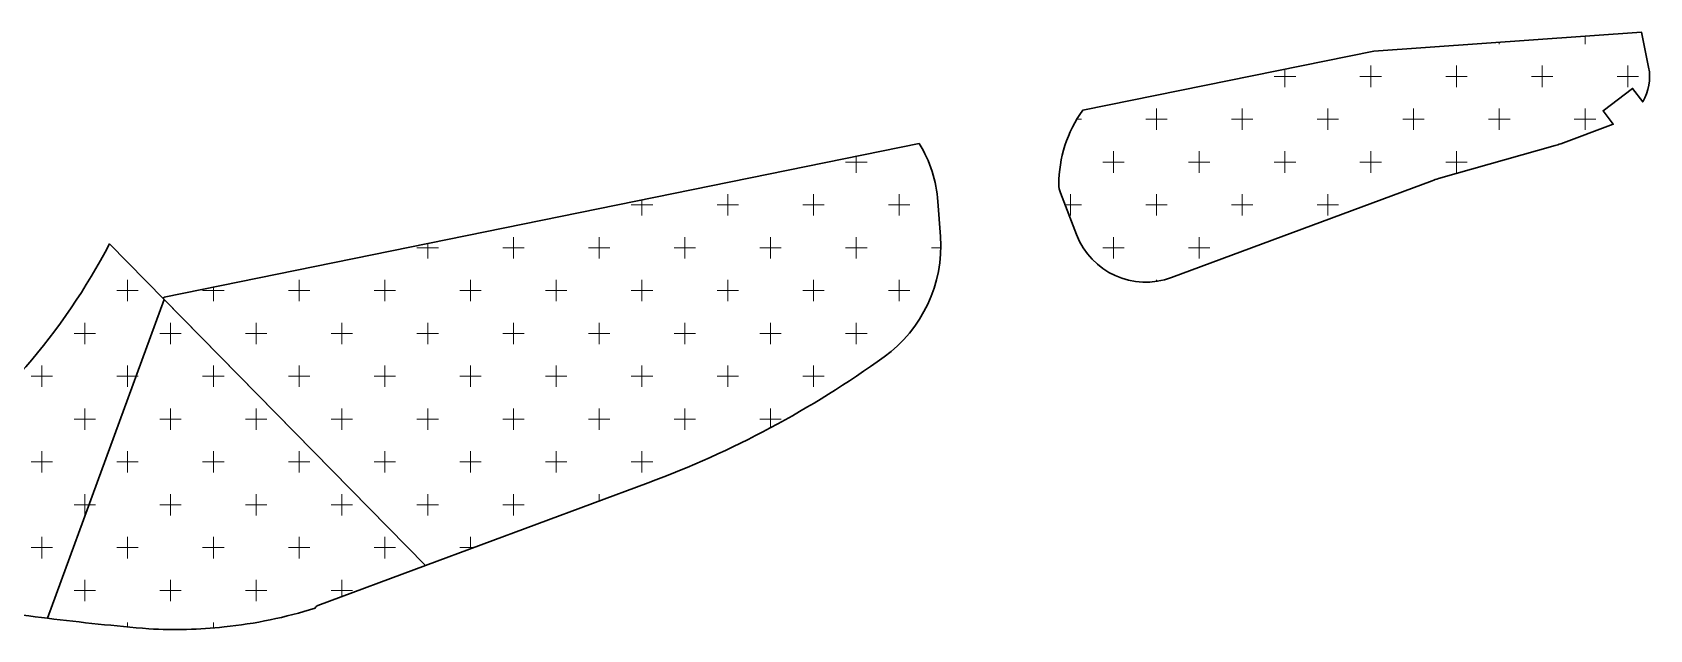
# Model space of a CAD drawing. Extents: x 833959 to 834488, y 817758 to 818392.
# Drawn here: x 834392.6 to 834488.4, y 817882.8 to 817918.2 of the extents above; entities that cross this region are included whole.
import ezdxf

# ---------------------------------------------------------------- set-up
doc = ezdxf.new("R2010")
doc.units = 0
for name, color, linetype, lineweight, plot in [('000-helpline 23a', 30, 'Continuous', 30, False), ('000-helpline 24a', 30, 'Continuous', 30, False), ('000-helpline 24b', 30, 'Continuous', 30, False)]:
    doc.layers.add(name, color=color, linetype=linetype, lineweight=lineweight, plot=plot)
for name, color, linetype, lineweight in [('010-grass2-h 23a', 4, 'Continuous', 15), ('010-grass2-h 24a', 4, 'Continuous', 15), ('010-grass2-h 24b', 4, 'Continuous', 15)]:
    doc.layers.add(name, color=color, linetype=linetype, lineweight=lineweight)
pattern_1 = [(0, (0, -1.629814505577087e-09), (2.54, 2.54), [1.27, -3.81]), (90, (0.6350000000093132, -0.6350000016391277), (-2.54, 2.54), [1.27, -3.81])]

msp = doc.modelspace()

# ---------------------------------------------------------------- hatches: boundary and pattern name
at = {"layer": '010-grass2-h 23a'}
h = msp.add_hatch(dxfattribs=at)
h.set_pattern_fill('CROSS', color=256, scale=0.4)
h.set_pattern_definition(pattern_1)
edge = h.paths.add_edge_path()
edge.add_arc((834412.2540601507, 818034.3296998717), 152.053962759109, 260.6859561200858, 262.9210497186081)
edge.add_line((834393.5154013518, 817883.4348018229), (834400.4218407415, 817902.3311621917))
edge.add_line((834400.4218407415, 817902.3311621917), (834397.1848703449, 817905.6272579903))
edge.add_arc((834363.0062158359, 817923.5654736644), 38.60000007277616, 306.0547773312193, 332.30785793329716, ccw=False)
edge.add_arc((834388.3730849884, 817888.7210773453), 4.499999990380497, 126.0547828447973, 260.6859539307286)
at = {"layer": '010-grass2-h 24a'}
h = msp.add_hatch(dxfattribs=at)
h.set_pattern_fill('CROSS', color=256, scale=0.4)
h.set_pattern_definition(pattern_1)
edge = h.paths.add_edge_path()
edge.add_arc((834401.0708234463, 817910.6076893763), 27.84108345792065, 266.8114003111181, 276.0020877903396)
edge.add_arc((834401.0708234442, 817910.6076893953), 27.84108347700867, 276.002087790545, 287.3354402327971)
edge.add_arc((834409.6398720981, 817883.9076723089), 0.2999999995159955, 110.39402872091631, 155.6761388423802, ccw=False)
edge.add_line((834409.5353297893, 817884.188867802), (834415.910914566, 817886.5591702135))
edge.add_line((834415.910914566, 817886.5591702135), (834400.4218407415, 817902.3311621912))
edge.add_line((834400.4218407415, 817902.3311621912), (834393.5154013518, 817883.4348018229))
edge.add_arc((834412.254060134, 818034.3296997274), 152.0539626137878, 262.9210497181733, 265.1968655326528)
at = {"layer": '010-grass2-h 24b'}
h = msp.add_hatch(dxfattribs=at)
h.set_pattern_fill('CROSS', color=256, scale=0.4)
h.set_pattern_definition([(0, (0, 0), (2.54, 2.54), [1.27, -3.81]), (90, (0.635, -0.635), (-2.54, 2.54), [1.27, -3.81])])
edge = h.paths.add_edge_path()
edge.add_arc((834485.562613043, 817915.5276056643), 2.882397002881665, -30.883880937461925, 11.499338050107099, ccw=False)
edge.add_line((834488.0363130918, 817914.0480717678), (834487.431657774, 817914.8449980232))
edge.add_line((834487.431657774, 817914.8449980232), (834485.6882582557, 817913.5222209384))
edge.add_line((834485.6882582557, 817913.5222209384), (834486.2927022026, 817912.7255732656))
edge.add_line((834486.2927022026, 817912.7255732656), (834483.1760519367, 817911.5668711388))
edge.add_arc((834481.6427647242, 817915.6910717364), 4.400000027901274, 285.84066610860435, 290.3940287783785, ccw=False)
edge.add_line((834482.8438024591, 817911.4581639173), (834475.9324747582, 817909.4971560906))
edge.add_arc((834477.2972903668, 817904.6870335678), 5.000000032942038, 105.8406661141025, 110.3940287830743)
edge.add_line((834475.5549185337, 817909.373625157), (834460.122693403, 817903.6362627469))
edge.add_arc((834458.5894061987, 817907.7604633176), 4.399999999855224, 201.0855234434324, 290.3940288009436, ccw=False)
edge.add_line((834454.484010561, 817906.1775145953), (834453.531269304, 817908.6484599549))
edge.add_arc((834454.8375315573, 817909.1521254582), 1.400000004894805, 180.0752390526263, 201.0855234008636, ccw=False)
edge.add_arc((834460.9375262932, 817909.1601357843), 7.500000000255151, 144.1707310822442, 180.0752390243004, ccw=False)
edge.add_line((834454.8567895881, 817913.5504251969), (834472.1093979613, 817917.0630978573))
edge.add_line((834472.1093979613, 817917.0630978573), (834487.9658380462, 817918.1715266315))
edge.add_line((834487.9658380462, 817918.1715266315), (834488.3871517136, 817916.1022305685))
h = msp.add_hatch(dxfattribs=at)
h.set_pattern_fill('CROSS', color=256, scale=0.4)
h.set_pattern_definition([(0, (0, -1.164153218269348e-10), (2.54, 2.54), [1.27, -3.81]), (90, (0.6350000000093132, -0.6350000001257285), (-2.54, 2.54), [1.27, -3.81])])
edge = h.paths.add_edge_path()
edge.add_line((834415.910914566, 817886.5591702135), (834429.0978377139, 817891.4617786538))
edge.add_arc((834408.5378501994, 817946.7635590391), 59.00000000324126, 290.3940288009585, 305.8355738057234)
edge.add_arc((834438.3378220006, 817905.4989049021), 8.099999999326633, 305.8355738064458, 363.9987000034391)
edge.add_line((834446.418103625, 817906.0637490043), (834446.273311492, 817908.1350483395))
edge.add_arc((834438.7915692474, 817907.6120445422), 7.499999999186034, 3.998699995922951, 31.90455762294227)
edge.add_line((834445.158541622, 817911.5758385289), (834400.4254596516, 817902.4680751895))
edge.add_line((834400.4254596516, 817902.4680751895), (834400.3551723363, 817902.3990486875))
edge.add_line((834400.3551723363, 817902.3990486875), (834415.910914566, 817886.5591702135))

# ---------------------------------------------------------------- linework, layer by layer
at = {"layer": '000-helpline 23a'}
msp.add_lwpolyline([(834387.6447791416, 817884.2804050418, 0.009752744792602148), (834393.5154013518, 817883.4348018229), (834400.4218407415, 817902.3311621917), (834397.1848703449, 817905.6272579903, -0.115054356874417), (834385.7245716639, 817892.3591231233, 0.6658533153957569)], format="xyb", close=True, dxfattribs=at)
at = {"layer": '000-helpline 24a', "color": 6}
msp.add_lwpolyline([(834399.5222232831, 817882.8097080531, 0.04012344994792668), (834403.9820180525, 817882.9192283488, 0.04949142769400967), (834409.3665025525, 817884.0312404733, -0.2001923224853079), (834409.5353297893, 817884.188867802), (834415.910914566, 817886.5591702135), (834400.4218407415, 817902.3311621912), (834393.5154013518, 817883.4348018229, 0.009930446189810916)], format="xyb", close=True, dxfattribs=at)
at = {"layer": '000-helpline 24b', "color": 4}
for points in [[(834488.3871517136, 817916.1022305685, -0.187069128839491), (834488.0363130918, 817914.0480717678), (834487.431657774, 817914.8449980232), (834485.6882582557, 817913.5222209384), (834486.2927022026, 817912.7255732656), (834483.1760519367, 817911.5668711388, -0.01987040720158977), (834482.8438024591, 817911.4581639173), (834475.9324747582, 817909.4971560906, 0.01987040719852686), (834475.5549185337, 817909.373625157), (834460.122693403, 817903.6362627469, -0.4106830772111556), (834454.484010561, 817906.1775145953), (834453.531269304, 817908.6484599549, -0.09193234467024626), (834453.4375327595, 817909.1502870219, -0.1579573535344578), (834454.8567895881, 817913.5504251969), (834472.1093979613, 817917.0630978573), (834487.9658380462, 817918.1715266315)], [(834415.910914566, 817886.5591702135), (834429.0978377139, 817891.4617786538, 0.06747858968607175), (834443.0800571982, 817898.9322310622, 0.2593771021052674), (834446.418103625, 817906.0637490043), (834446.273311492, 817908.1350483395, 0.1223676154728829), (834445.158541622, 817911.5758385289), (834400.4254596516, 817902.4680751895), (834400.3551723363, 817902.3990486875)]]:
    msp.add_lwpolyline(points, format="xyb", close=True, dxfattribs=at)

doc.saveas('drawing.dxf')
